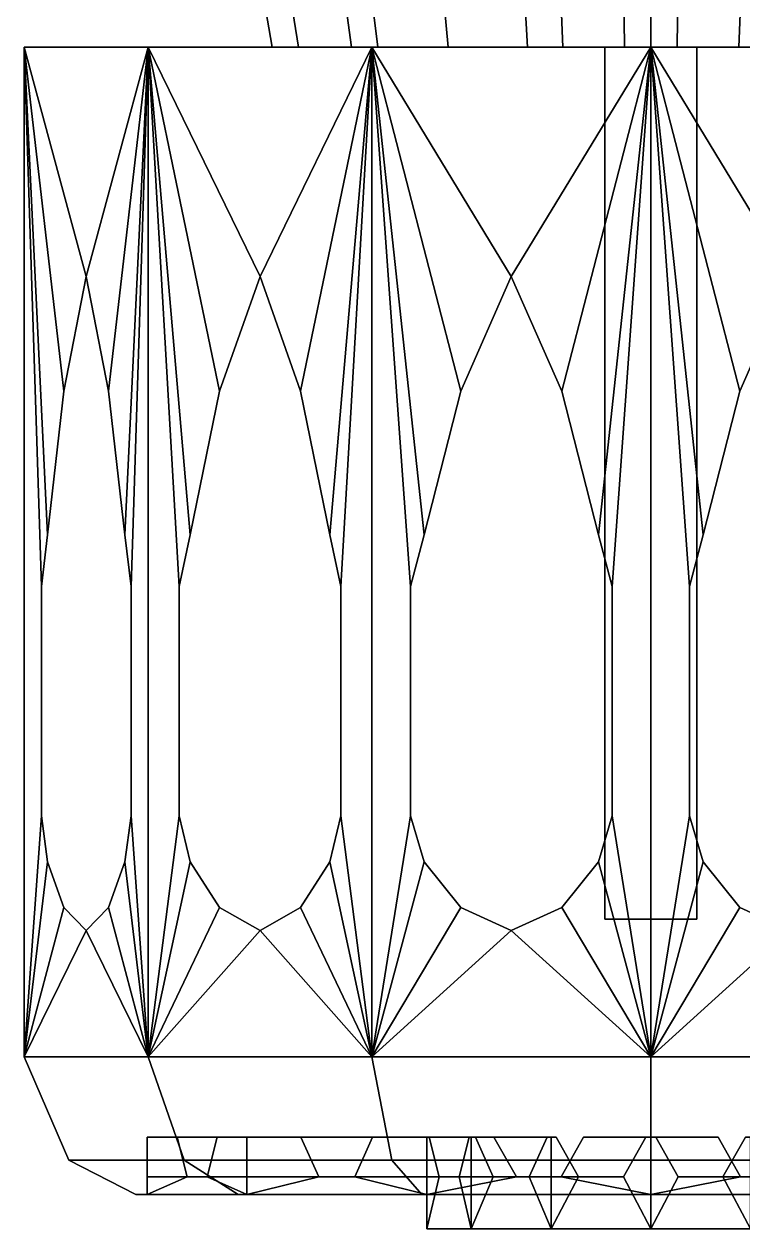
# Model space of a CAD drawing. Extents: x -0.55 to 0.55, y -3.82 to 4.07.
# Drawn here: x -0.546 to 0.08, y -3.815 to -2.765 of the extents above; entities that cross this region are included whole.
import ezdxf

# ---------------------------------------------------------------- set-up
doc = ezdxf.new("R2010")
doc.units = 0
doc.layers.get('0').update_dxf_attribs({"linetype": 'CONTINUOUS'})

msp = doc.modelspace()

# ---------------------------------------------------------------- linework, layer by layer
for points in [[(-0.416, -2.105, -0.2032), (-0.3068, -2.785, -0.1866), (-0.3298, -2.785, -0.0486), (-0.4472, -2.105, -0.016)], [(-0.4472, -2.105, -0.016), (-0.3298, -2.785, -0.0486), (-0.3298, -2.785, 0.0742), (-0.4472, -2.105, 0.1504)], [(-0.4472, -2.105, 0.1504), (-0.3298, -2.785, 0.0742), (-0.3068, -2.785, 0.1739), (-0.416, -2.105, 0.2856)], [(-0.3536, -2.105, -0.3488), (-0.2608, -2.785, -0.294), (-0.3068, -2.785, -0.1866), (-0.416, -2.105, -0.2032)], [(-0.416, -2.105, 0.2856), (-0.3068, -2.785, 0.1739), (-0.2378, -2.785, 0.3043), (-0.3224, -2.105, 0.4624)], [(-0.3224, -2.105, -0.3904), (-0.2378, -2.785, -0.3247), (-0.2608, -2.785, -0.294), (-0.3536, -2.105, -0.3488)], [(-0.2392, -2.105, -0.4736), (-0.1764, -2.785, -0.386), (-0.2378, -2.785, -0.3247), (-0.3224, -2.105, -0.3904)], [(-0.3224, -2.105, 0.4624), (-0.2378, -2.785, 0.3043), (-0.1764, -2.785, 0.381), (-0.2392, -2.105, 0.5664)], [(-0.104, -2.105, -0.536), (-0.0767, -2.785, -0.4321), (-0.1764, -2.785, -0.386), (-0.2392, -2.105, -0.4736)], [(-0.2392, -2.105, 0.5664), (-0.1764, -2.785, 0.381), (-0.1074, -2.785, 0.427), (-0.1456, -2.105, 0.6288)], [(-0.1456, -2.105, 0.6288), (-0.1074, -2.785, 0.427), (-0.023, -2.785, 0.45), (-0.0312, -2.105, 0.66)], [(0, -2.105, -0.5464), (0, -2.785, -0.4397), (-0.0767, -2.785, -0.4321), (-0.104, -2.105, -0.536)], [(-0.0312, -2.105, 0.66), (-0.023, -2.785, 0.45), (0.023, -2.785, 0.45), (0.0312, -2.105, 0.66)], [(0.104, -2.105, -0.536), (0.0767, -2.785, -0.4321), (0, -2.785, -0.4397), (0, -2.105, -0.5464)], [(0.0312, -2.105, 0.66), (0.023, -2.785, 0.45), (0.1074, -2.785, 0.427), (0.1456, -2.105, 0.6288)], [(0.2392, -2.105, -0.4736), (0.1764, -2.785, -0.386), (0.0767, -2.785, -0.4321), (0.104, -2.105, -0.536)], [(-0.546, -2.785, 0.1246), (-0.546, -2.785, -0.1246), (-0.546, -2.985)], [(-0.546, -2.985), (-0.546, -2.785, -0.1246), (-0.546, -3.085, -0.045)], [(-0.546, -3.085, -0.045), (-0.546, -2.785, -0.1246), (-0.546, -3.21, -0.0779)], [(-0.546, -3.21, -0.0779), (-0.546, -2.785, -0.1246), (-0.546, -3.255, -0.09)], [(-0.546, -3.255, -0.09), (-0.546, -2.785, -0.1246), (-0.546, -3.665, -0.1246), (-0.546, -3.455, -0.09)], [(-0.546, -2.785, 0.1246), (-0.546, -3.255, 0.09), (-0.546, -3.455, 0.09), (-0.546, -3.665, 0.1246)], [(-0.546, -2.785, 0.1246), (-0.546, -2.985), (-0.546, -3.085, 0.045)], [(-0.546, -2.785, 0.1246), (-0.546, -3.085, 0.045), (-0.546, -3.21, 0.0779)], [(-0.546, -2.785, 0.1246), (-0.546, -3.21, 0.0779), (-0.546, -3.255, 0.09)], [(-0.546, -2.785, -0.1246), (-0.5257, -3.21, -0.1667), (-0.5309, -3.255, -0.1558)], [(-0.546, -2.785, -0.1246), (-0.5114, -3.085, -0.1963), (-0.5257, -3.21, -0.1667)], [(-0.546, -2.785, -0.1246), (-0.4919, -2.985, -0.2369), (-0.5114, -3.085, -0.1963)], [(-0.546, -2.785, -0.1246), (-0.5309, -3.255, -0.1558), (-0.5309, -3.455, -0.1558), (-0.546, -3.665, -0.1246)], [(-0.546, -2.785, -0.1246), (-0.4378, -2.785, -0.3492), (-0.4919, -2.985, -0.2369)], [(-0.5309, -3.255, 0.1558), (-0.546, -2.785, 0.1246), (-0.546, -3.665, 0.1246), (-0.5309, -3.455, 0.1558)], [(-0.5257, -3.21, 0.1667), (-0.546, -2.785, 0.1246), (-0.5309, -3.255, 0.1558)], [(-0.5114, -3.085, 0.1963), (-0.546, -2.785, 0.1246), (-0.5257, -3.21, 0.1667)], [(-0.4919, -2.985, 0.2369), (-0.546, -2.785, 0.1246), (-0.5114, -3.085, 0.1963)], [(-0.4378, -2.785, 0.3492), (-0.546, -2.785, 0.1246), (-0.4919, -2.985, 0.2369)], [(-0.3298, -2.785, -0.0486), (-0.546, -2.785, -0.1246), (-0.546, -2.785, 0.1246), (-0.3298, -2.785, 0.0742)], [(-0.3298, -2.785, 0.0742), (-0.546, -2.785, 0.1246), (-0.4378, -2.785, 0.3492), (-0.3068, -2.785, 0.1739)], [(-0.3068, -2.785, -0.1866), (-0.4378, -2.785, -0.3492), (-0.546, -2.785, -0.1246), (-0.3298, -2.785, -0.0486)], [(-0.4919, -2.985, -0.2369), (-0.4378, -2.785, -0.3492), (-0.4724, -3.085, -0.2774)], [(-0.4378, -2.785, 0.3492), (-0.4919, -2.985, 0.2369), (-0.4724, -3.085, 0.2774)], [(-0.4724, -3.085, -0.2774), (-0.4378, -2.785, -0.3492), (-0.4581, -3.21, -0.3071)], [(-0.4378, -2.785, 0.3492), (-0.4724, -3.085, 0.2774), (-0.4581, -3.21, 0.3071)], [(-0.4581, -3.21, -0.3071), (-0.4378, -2.785, -0.3492), (-0.4528, -3.255, -0.318)], [(-0.4378, -2.785, 0.3492), (-0.4581, -3.21, 0.3071), (-0.4528, -3.255, 0.318)], [(-0.4528, -3.255, -0.318), (-0.4378, -2.785, -0.3492), (-0.4378, -3.665, -0.3492), (-0.4528, -3.455, -0.318)], [(-0.4378, -2.785, 0.3492), (-0.4528, -3.255, 0.318), (-0.4528, -3.455, 0.318), (-0.4378, -3.665, 0.3492)], [(-0.4378, -2.785, -0.3492), (-0.4013, -3.21, -0.3783), (-0.4108, -3.255, -0.3707)], [(-0.4378, -2.785, -0.3492), (-0.3756, -3.085, -0.3988), (-0.4013, -3.21, -0.3783)], [(-0.4378, -2.785, -0.3492), (-0.3404, -2.985, -0.4268), (-0.3756, -3.085, -0.3988)], [(-0.4378, -2.785, -0.3492), (-0.4108, -3.255, -0.3707), (-0.4108, -3.455, -0.3707), (-0.4378, -3.665, -0.3492)], [(-0.4378, -2.785, -0.3492), (-0.243, -2.785, -0.5045), (-0.3404, -2.985, -0.4268)], [(-0.4108, -3.255, 0.3707), (-0.4378, -2.785, 0.3492), (-0.4378, -3.665, 0.3492), (-0.4108, -3.455, 0.3707)], [(-0.4013, -3.21, 0.3783), (-0.4378, -2.785, 0.3492), (-0.4108, -3.255, 0.3707)], [(-0.3756, -3.085, 0.3988), (-0.4378, -2.785, 0.3492), (-0.4013, -3.21, 0.3783)], [(-0.3404, -2.985, 0.4268), (-0.4378, -2.785, 0.3492), (-0.3756, -3.085, 0.3988)], [(-0.243, -2.785, 0.5045), (-0.4378, -2.785, 0.3492), (-0.3404, -2.985, 0.4268)], [(-0.3068, -2.785, 0.1739), (-0.4378, -2.785, 0.3492), (-0.4378, -2.785, 0.3492), (-0.2378, -2.785, 0.3043)], [(-0.2378, -2.785, 0.3043), (-0.4378, -2.785, 0.3492), (-0.4378, -2.785, 0.3492), (-0.243, -2.785, 0.5045)], [(-0.2608, -2.785, -0.294), (-0.4378, -2.785, -0.3492), (-0.4378, -2.785, -0.3492), (-0.3068, -2.785, -0.1866)], [(-0.2378, -2.785, -0.3247), (-0.4378, -2.785, -0.3492), (-0.4378, -2.785, -0.3492), (-0.2608, -2.785, -0.294)], [(-0.243, -2.785, -0.5045), (-0.4378, -2.785, -0.3492), (-0.4378, -2.785, -0.3492), (-0.2378, -2.785, -0.3247)], [(-0.3404, -2.985, -0.4268), (-0.243, -2.785, -0.5045), (-0.3052, -3.085, -0.4549)], [(-0.243, -2.785, 0.5045), (-0.3404, -2.985, 0.4268), (-0.3052, -3.085, 0.4549)], [(-0.3052, -3.085, -0.4549), (-0.243, -2.785, -0.5045), (-0.2795, -3.21, -0.4754)], [(-0.243, -2.785, 0.5045), (-0.3052, -3.085, 0.4549), (-0.2795, -3.21, 0.4754)], [(-0.2795, -3.21, -0.4754), (-0.243, -2.785, -0.5045), (-0.27, -3.255, -0.483)], [(-0.243, -2.785, 0.5045), (-0.2795, -3.21, 0.4754), (-0.27, -3.255, 0.483)], [(-0.27, -3.255, -0.483), (-0.243, -2.785, -0.5045), (-0.243, -3.665, -0.5045), (-0.27, -3.455, -0.483)], [(-0.243, -2.785, 0.5045), (-0.27, -3.255, 0.483), (-0.27, -3.455, 0.483), (-0.243, -3.665, 0.5045)], [(-0.243, -2.785, -0.5045), (-0.1975, -3.21, -0.5149), (-0.2092, -3.255, -0.5122)], [(-0.243, -2.785, -0.5045), (-0.1654, -3.085, -0.5223), (-0.1975, -3.21, -0.5149)], [(-0.243, -2.785, -0.5045), (-0.1215, -2.985, -0.5323), (-0.1654, -3.085, -0.5223)], [(-0.243, -2.785, -0.5045), (-0.2092, -3.255, -0.5122), (-0.2092, -3.455, -0.5122), (-0.243, -3.665, -0.5045)], [(-0.243, -2.785, -0.5045), (0, -2.785, -0.56), (-0.1215, -2.985, -0.5323)], [(-0.2092, -3.255, 0.5122), (-0.243, -2.785, 0.5045), (-0.243, -3.665, 0.5045), (-0.2092, -3.455, 0.5122)], [(-0.1975, -3.21, 0.5149), (-0.243, -2.785, 0.5045), (-0.2092, -3.255, 0.5122)], [(-0.1654, -3.085, 0.5223), (-0.243, -2.785, 0.5045), (-0.1975, -3.21, 0.5149)], [(-0.1215, -2.985, 0.5323), (-0.243, -2.785, 0.5045), (-0.1654, -3.085, 0.5223)], [(0, -2.785, 0.56), (-0.243, -2.785, 0.5045), (-0.1215, -2.985, 0.5323)], [(-0.1764, -2.785, 0.381), (-0.2378, -2.785, 0.3043), (-0.2378, -2.785, 0.3043), (-0.243, -2.785, 0.5045)], [(-0.1074, -2.785, 0.427), (-0.1764, -2.785, 0.381), (-0.1764, -2.785, 0.381), (-0.243, -2.785, 0.5045)], [(-0.1074, -2.785, 0.427), (-0.243, -2.785, 0.5045), (0, -2.785, 0.56), (-0.023, -2.785, 0.45)], [(-0.243, -2.785, -0.5045), (-0.2378, -2.785, -0.3247), (-0.2378, -2.785, -0.3247), (-0.1764, -2.785, -0.386)], [(-0.243, -2.785, -0.5045), (-0.0767, -2.785, -0.4321), (-0.0767, -2.785, -0.4321), (0, -2.785, -0.56)], [(-0.243, -2.785, -0.5045), (-0.1764, -2.785, -0.386), (-0.1764, -2.785, -0.386), (-0.0767, -2.785, -0.4321)], [(-0.1215, -2.985, -0.5323), (0, -2.785, -0.56), (-0.0776, -3.085, -0.5423)], [(0, -2.785, 0.56), (-0.1215, -2.985, 0.5323), (-0.0776, -3.085, 0.5423)], [(-0.0776, -3.085, -0.5423), (0, -2.785, -0.56), (-0.0455, -3.21, -0.5496)], [(0, -2.785, 0.56), (-0.0776, -3.085, 0.5423), (-0.0455, -3.21, 0.5496)], [(-0.0767, -2.785, -0.4321), (0, -2.785, -0.4397), (0, -2.785, -0.4397), (0, -2.785, -0.56)], [(-0.0455, -3.21, -0.5496), (0, -2.785, -0.56), (-0.0337, -3.255, -0.5523)], [(0, -2.785, 0.56), (-0.0455, -3.21, 0.5496), (-0.0337, -3.255, 0.5523)], [(-0.04, -2.785, -0.68), (-0.04, -3.545, -0.68), (-0.04, -3.545, -0.5509), (-0.04, -2.785, -0.5509)], [(0, -2.785, -0.56), (0.04, -2.785, -0.68), (-0.04, -2.785, -0.68), (-0.04, -2.785, -0.5509)], [(0.04, -2.785, -0.68), (0.04, -3.545, -0.68), (-0.04, -3.545, -0.68), (-0.04, -2.785, -0.68)], [(-0.0337, -3.255, -0.5523), (0, -2.785, -0.56), (0, -3.665, -0.56), (-0.0337, -3.455, -0.5523)], [(0, -2.785, 0.56), (-0.0337, -3.255, 0.5523), (-0.0337, -3.455, 0.5523), (0, -3.665, 0.56)], [(-0.023, -2.785, 0.45), (0, -2.785, 0.56), (0, -2.785, 0.56), (0.023, -2.785, 0.45)], [(0, -2.785, -0.56), (0.0455, -3.21, -0.5496), (0.0337, -3.255, -0.5523)], [(0, -2.785, -0.56), (0.0776, -3.085, -0.5423), (0.0455, -3.21, -0.5496)], [(0, -2.785, -0.56), (0.1215, -2.985, -0.5323), (0.0776, -3.085, -0.5423)], [(0, -2.785, -0.56), (0.0337, -3.255, -0.5523), (0.0337, -3.455, -0.5523), (0, -3.665, -0.56)], [(0, -2.785, -0.56), (0.243, -2.785, -0.5045), (0.1215, -2.985, -0.5323)], [(0.0337, -3.255, 0.5523), (0, -2.785, 0.56), (0, -3.665, 0.56), (0.0337, -3.455, 0.5523)], [(0.0455, -3.21, 0.5496), (0, -2.785, 0.56), (0.0337, -3.255, 0.5523)], [(0.0776, -3.085, 0.5423), (0, -2.785, 0.56), (0.0455, -3.21, 0.5496)], [(0.1215, -2.985, 0.5323), (0, -2.785, 0.56), (0.0776, -3.085, 0.5423)], [(0.243, -2.785, 0.5045), (0, -2.785, 0.56), (0.1215, -2.985, 0.5323)], [(0.023, -2.785, 0.45), (0, -2.785, 0.56), (0.243, -2.785, 0.5045), (0.1074, -2.785, 0.427)], [(0.04, -2.785, -0.5509), (0.04, -2.785, -0.68), (0.04, -2.785, -0.68), (0, -2.785, -0.56)], [(0.0767, -2.785, -0.4321), (0.243, -2.785, -0.5045), (0.243, -2.785, -0.5045), (0, -2.785, -0.56)], [(0, -2.785, -0.4397), (0.0767, -2.785, -0.4321), (0.0767, -2.785, -0.4321), (0, -2.785, -0.56)], [(0.04, -3.545, -0.5509), (0.04, -3.545, -0.68), (0.04, -2.785, -0.68), (0.04, -2.785, -0.5509)], [(0.1764, -2.785, -0.386), (0.243, -2.785, -0.5045), (0.0767, -2.785, -0.4321)], [(-0.546, -3.455, -0.09), (-0.546, -3.455, -0.09), (-0.546, -3.665, -0.1246), (-0.546, -3.495, -0.0779)], [(-0.546, -3.455, 0.09), (-0.546, -3.455, 0.09), (-0.546, -3.495, 0.0779), (-0.546, -3.665, 0.1246)], [(-0.5309, -3.455, -0.1558), (-0.5309, -3.455, -0.1558), (-0.5257, -3.495, -0.1667), (-0.546, -3.665, -0.1246)], [(-0.5309, -3.455, 0.1558), (-0.5309, -3.455, 0.1558), (-0.546, -3.665, 0.1246), (-0.5257, -3.495, 0.1667)], [(-0.4528, -3.455, -0.318), (-0.4528, -3.455, -0.318), (-0.4378, -3.665, -0.3492), (-0.4581, -3.495, -0.3071)], [(-0.4528, -3.455, 0.318), (-0.4528, -3.455, 0.318), (-0.4581, -3.495, 0.3071), (-0.4378, -3.665, 0.3492)], [(-0.4108, -3.455, -0.3707), (-0.4108, -3.455, -0.3707), (-0.4013, -3.495, -0.3783), (-0.4378, -3.665, -0.3492)], [(-0.4108, -3.455, 0.3707), (-0.4108, -3.455, 0.3707), (-0.4378, -3.665, 0.3492), (-0.4013, -3.495, 0.3783)], [(-0.27, -3.455, -0.483), (-0.27, -3.455, -0.483), (-0.243, -3.665, -0.5045), (-0.2795, -3.495, -0.4754)], [(-0.27, -3.455, 0.483), (-0.27, -3.455, 0.483), (-0.2795, -3.495, 0.4754), (-0.243, -3.665, 0.5045)], [(-0.2092, -3.455, -0.5122), (-0.2092, -3.455, -0.5122), (-0.1975, -3.495, -0.5149), (-0.243, -3.665, -0.5045)], [(-0.2092, -3.455, 0.5122), (-0.2092, -3.455, 0.5122), (-0.243, -3.665, 0.5045), (-0.1975, -3.495, 0.5149)], [(-0.0337, -3.455, -0.5523), (-0.0337, -3.455, -0.5523), (0, -3.665, -0.56), (-0.0455, -3.495, -0.5496)], [(-0.0337, -3.455, 0.5523), (-0.0337, -3.455, 0.5523), (-0.0455, -3.495, 0.5496), (0, -3.665, 0.56)], [(0.0337, -3.455, -0.5523), (0.0337, -3.455, -0.5523), (0.0455, -3.495, -0.5496), (0, -3.665, -0.56)], [(0.0337, -3.455, 0.5523), (0.0337, -3.455, 0.5523), (0, -3.665, 0.56), (0.0455, -3.495, 0.5496)], [(-0.546, -3.495, -0.0779), (-0.546, -3.495, -0.0779), (-0.546, -3.665, -0.1246), (-0.546, -3.535, -0.045)], [(-0.546, -3.495, 0.0779), (-0.546, -3.495, 0.0779), (-0.546, -3.535, 0.045), (-0.546, -3.665, 0.1246)], [(-0.5257, -3.495, -0.1667), (-0.5257, -3.495, -0.1667), (-0.5114, -3.535, -0.1963), (-0.546, -3.665, -0.1246)], [(-0.5257, -3.495, 0.1667), (-0.5257, -3.495, 0.1667), (-0.546, -3.665, 0.1246), (-0.5114, -3.535, 0.1963)], [(-0.4581, -3.495, -0.3071), (-0.4581, -3.495, -0.3071), (-0.4378, -3.665, -0.3492), (-0.4724, -3.535, -0.2774)], [(-0.4581, -3.495, 0.3071), (-0.4581, -3.495, 0.3071), (-0.4724, -3.535, 0.2774), (-0.4378, -3.665, 0.3492)], [(-0.4013, -3.495, -0.3783), (-0.4013, -3.495, -0.3783), (-0.3756, -3.535, -0.3988), (-0.4378, -3.665, -0.3492)], [(-0.4013, -3.495, 0.3783), (-0.4013, -3.495, 0.3783), (-0.4378, -3.665, 0.3492), (-0.3756, -3.535, 0.3988)], [(-0.2795, -3.495, -0.4754), (-0.2795, -3.495, -0.4754), (-0.243, -3.665, -0.5045), (-0.3052, -3.535, -0.4549)], [(-0.2795, -3.495, 0.4754), (-0.2795, -3.495, 0.4754), (-0.3052, -3.535, 0.4549), (-0.243, -3.665, 0.5045)], [(-0.1975, -3.495, -0.5149), (-0.1975, -3.495, -0.5149), (-0.1654, -3.535, -0.5223), (-0.243, -3.665, -0.5045)], [(-0.1975, -3.495, 0.5149), (-0.1975, -3.495, 0.5149), (-0.243, -3.665, 0.5045), (-0.1654, -3.535, 0.5223)], [(-0.0455, -3.495, -0.5496), (-0.0455, -3.495, -0.5496), (0, -3.665, -0.56), (-0.0776, -3.535, -0.5423)], [(-0.0455, -3.495, 0.5496), (-0.0455, -3.495, 0.5496), (-0.0776, -3.535, 0.5423), (0, -3.665, 0.56)], [(0.0455, -3.495, -0.5496), (0.0455, -3.495, -0.5496), (0.0776, -3.535, -0.5423), (0, -3.665, -0.56)], [(0.0455, -3.495, 0.5496), (0.0455, -3.495, 0.5496), (0, -3.665, 0.56), (0.0776, -3.535, 0.5423)], [(-0.546, -3.535, -0.045), (-0.546, -3.535, -0.045), (-0.546, -3.665, -0.1246), (-0.546, -3.555)], [(-0.546, -3.535, 0.045), (-0.546, -3.535, 0.045), (-0.546, -3.555), (-0.546, -3.665, 0.1246)], [(-0.5114, -3.535, -0.1963), (-0.5114, -3.535, -0.1963), (-0.4919, -3.555, -0.2369), (-0.546, -3.665, -0.1246)], [(-0.5114, -3.535, 0.1963), (-0.5114, -3.535, 0.1963), (-0.546, -3.665, 0.1246), (-0.4919, -3.555, 0.2369)], [(-0.4724, -3.535, -0.2774), (-0.4724, -3.535, -0.2774), (-0.4378, -3.665, -0.3492), (-0.4919, -3.555, -0.2369)], [(-0.4724, -3.535, 0.2774), (-0.4724, -3.535, 0.2774), (-0.4919, -3.555, 0.2369), (-0.4378, -3.665, 0.3492)], [(-0.3756, -3.535, -0.3988), (-0.3756, -3.535, -0.3988), (-0.3404, -3.555, -0.4268), (-0.4378, -3.665, -0.3492)], [(-0.3756, -3.535, 0.3988), (-0.3756, -3.535, 0.3988), (-0.4378, -3.665, 0.3492), (-0.3404, -3.555, 0.4268)], [(-0.3052, -3.535, -0.4549), (-0.3052, -3.535, -0.4549), (-0.243, -3.665, -0.5045), (-0.3404, -3.555, -0.4268)], [(-0.3052, -3.535, 0.4549), (-0.3052, -3.535, 0.4549), (-0.3404, -3.555, 0.4268), (-0.243, -3.665, 0.5045)], [(-0.1654, -3.535, -0.5223), (-0.1654, -3.535, -0.5223), (-0.1215, -3.555, -0.5323), (-0.243, -3.665, -0.5045)], [(-0.1654, -3.535, 0.5223), (-0.1654, -3.535, 0.5223), (-0.243, -3.665, 0.5045), (-0.1215, -3.555, 0.5323)], [(-0.0776, -3.535, -0.5423), (-0.0776, -3.535, -0.5423), (0, -3.665, -0.56), (-0.1215, -3.555, -0.5323)], [(-0.0776, -3.535, 0.5423), (-0.0776, -3.535, 0.5423), (-0.1215, -3.555, 0.5323), (0, -3.665, 0.56)], [(0.0776, -3.535, -0.5423), (0.0776, -3.535, -0.5423), (0.1215, -3.555, -0.5323), (0, -3.665, -0.56)], [(0.0776, -3.535, 0.5423), (0.0776, -3.535, 0.5423), (0, -3.665, 0.56), (0.1215, -3.555, 0.5323)], [(-0.04, -3.545, -0.5509), (-0.04, -3.545, -0.68), (0.04, -3.545, -0.68), (0.04, -3.545, -0.5509)], [(-0.546, -3.555), (-0.546, -3.555), (-0.546, -3.665, -0.1246), (-0.546, -3.665, 0.1246)], [(-0.4919, -3.555, -0.2369), (-0.4919, -3.555, -0.2369), (-0.4378, -3.665, -0.3492), (-0.546, -3.665, -0.1246)], [(-0.4919, -3.555, 0.2369), (-0.4919, -3.555, 0.2369), (-0.546, -3.665, 0.1246), (-0.4378, -3.665, 0.3492)], [(-0.3404, -3.555, -0.4268), (-0.3404, -3.555, -0.4268), (-0.243, -3.665, -0.5045), (-0.4378, -3.665, -0.3492)], [(-0.3404, -3.555, 0.4268), (-0.3404, -3.555, 0.4268), (-0.4378, -3.665, 0.3492), (-0.243, -3.665, 0.5045)], [(-0.1215, -3.555, -0.5323), (-0.1215, -3.555, -0.5323), (0, -3.665, -0.56), (-0.243, -3.665, -0.5045)], [(-0.1215, -3.555, 0.5323), (-0.1215, -3.555, 0.5323), (-0.243, -3.665, 0.5045), (0, -3.665, 0.56)], [(0.1215, -3.555, -0.5323), (0.1215, -3.555, -0.5323), (0.243, -3.665, -0.5045), (0, -3.665, -0.56)], [(0.1215, -3.555, 0.5323), (0.1215, -3.555, 0.5323), (0, -3.665, 0.56), (0.243, -3.665, 0.5045)], [(-0.4378, -3.665, 0.3492), (-0.546, -3.665, 0.1246), (-0.507, -3.755, 0.1157), (-0.4066, -3.755, 0.3242)], [(-0.546, -3.665, 0.1246), (-0.546, -3.665, -0.1246), (-0.507, -3.755, -0.1157), (-0.507, -3.755, 0.1157)], [(-0.546, -3.665, -0.1246), (-0.4378, -3.665, -0.3492), (-0.4066, -3.755, -0.3242), (-0.507, -3.755, -0.1157)], [(-0.243, -3.665, 0.5045), (-0.4378, -3.665, 0.3492), (-0.4066, -3.755, 0.3242), (-0.2256, -3.755, 0.4685)], [(-0.4378, -3.665, -0.3492), (-0.243, -3.665, -0.5045), (-0.2256, -3.755, -0.4685), (-0.4066, -3.755, -0.3242)], [(0, -3.665, 0.56), (-0.243, -3.665, 0.5045), (-0.2256, -3.755, 0.4685), (0, -3.755, 0.52)], [(-0.243, -3.665, -0.5045), (0, -3.665, -0.56), (0, -3.755, -0.52), (-0.2256, -3.755, -0.4685)], [(0, -3.665, -0.56), (0.243, -3.665, -0.5045), (0.2256, -3.755, -0.4685), (0, -3.755, -0.52)], [(0.243, -3.665, 0.5045), (0, -3.665, 0.56), (0, -3.755, 0.52), (0.2256, -3.755, 0.4685)], [(-0.195, -3.735, -0.04), (-0.195, -3.7696, -0.02), (-0.4387, -3.7696, -0.02), (-0.4387, -3.735, -0.04)], [(-0.195, -3.7696, 0.02), (-0.195, -3.735, 0.04), (-0.4387, -3.735, 0.04), (-0.4387, -3.7696, 0.02)], [(-0.4387, -3.735, 0.04), (-0.4387, -3.735, 0.1001), (-0.4387, -3.785, 0.1001), (-0.4387, -3.7696, 0.02)], [(-0.4387, -3.735, -0.1001), (-0.4387, -3.735, -0.04), (-0.4387, -3.7696, -0.02), (-0.4387, -3.785, -0.1001)], [(-0.195, -3.735, -0.0445), (-0.195, -3.735, -0.04), (-0.4387, -3.735, -0.04), (-0.4387, -3.735, -0.1001)], [(-0.195, -3.735, 0.04), (-0.195, -3.735, 0.0445), (-0.4387, -3.735, 0.1001), (-0.4387, -3.735, 0.04)], [(-0.193, -3.735, -0.0486), (-0.195, -3.735, -0.0445), (-0.4387, -3.735, -0.1001), (-0.4126, -3.735, -0.1543)], [(-0.4126, -3.735, -0.1543), (-0.4387, -3.735, -0.1001), (-0.4387, -3.785, -0.1001), (-0.4039, -3.7696, -0.1723)], [(-0.195, -3.735, 0.0445), (-0.193, -3.735, 0.0486), (-0.4126, -3.735, 0.1543), (-0.4387, -3.735, 0.1001)], [(-0.4387, -3.735, 0.1001), (-0.4126, -3.735, 0.1543), (-0.4039, -3.7696, 0.1723), (-0.4387, -3.785, 0.1001)], [(-0.1844, -3.7696, -0.0666), (-0.193, -3.735, -0.0486), (-0.4126, -3.735, -0.1543), (-0.4039, -3.7696, -0.1723)], [(-0.193, -3.735, 0.0486), (-0.1844, -3.7696, 0.0666), (-0.4039, -3.7696, 0.1723), (-0.4126, -3.735, 0.1543)], [(-0.3518, -3.735, -0.2806), (-0.3779, -3.735, -0.2264), (-0.3866, -3.7696, -0.2084), (-0.3518, -3.785, -0.2806)], [(-0.1583, -3.735, -0.1206), (-0.167, -3.7696, -0.1026), (-0.3866, -3.7696, -0.2084), (-0.3779, -3.735, -0.2264)], [(-0.3779, -3.735, 0.2264), (-0.3518, -3.735, 0.2806), (-0.3518, -3.785, 0.2806), (-0.3866, -3.7696, 0.2084)], [(-0.167, -3.7696, 0.1026), (-0.1583, -3.735, 0.1206), (-0.3779, -3.735, 0.2264), (-0.3866, -3.7696, 0.2084)], [(-0.1564, -3.735, -0.1247), (-0.1583, -3.735, -0.1206), (-0.3779, -3.735, -0.2264), (-0.3518, -3.735, -0.2806)], [(-0.1583, -3.735, 0.1206), (-0.1564, -3.735, 0.1247), (-0.3518, -3.735, 0.2806), (-0.3779, -3.735, 0.2264)], [(-0.1528, -3.735, -0.1275), (-0.1564, -3.735, -0.1247), (-0.3518, -3.735, -0.2806), (-0.3048, -3.735, -0.3181)], [(-0.3048, -3.735, -0.3181), (-0.3518, -3.735, -0.2806), (-0.3518, -3.785, -0.2806), (-0.2892, -3.7696, -0.3305)], [(-0.1564, -3.735, 0.1247), (-0.1528, -3.735, 0.1275), (-0.3048, -3.735, 0.3181), (-0.3518, -3.735, 0.2806)], [(-0.3518, -3.735, 0.2806), (-0.3048, -3.735, 0.3181), (-0.2892, -3.7696, 0.3305), (-0.3518, -3.785, 0.2806)], [(-0.1372, -3.7696, -0.14), (-0.1528, -3.735, -0.1275), (-0.3048, -3.735, -0.3181), (-0.2892, -3.7696, -0.3305)], [(-0.1528, -3.735, 0.1275), (-0.1372, -3.7696, 0.14), (-0.2892, -3.7696, 0.3305), (-0.3048, -3.735, 0.3181)], [(-0.1952, -3.735, -0.4054), (-0.2423, -3.735, -0.3679), (-0.2579, -3.7696, -0.3555), (-0.1952, -3.785, -0.4054)], [(-0.0903, -3.735, -0.1774), (-0.1059, -3.7696, -0.1649), (-0.2579, -3.7696, -0.3555), (-0.2423, -3.735, -0.3679)], [(-0.2423, -3.735, 0.3679), (-0.1952, -3.735, 0.4054), (-0.1952, -3.785, 0.4054), (-0.2579, -3.7696, 0.3555)], [(-0.1059, -3.7696, 0.1649), (-0.0903, -3.735, 0.1774), (-0.2423, -3.735, 0.3679), (-0.2579, -3.7696, 0.3555)], [(-0.0868, -3.735, -0.1802), (-0.0903, -3.735, -0.1774), (-0.2423, -3.735, -0.3679), (-0.1952, -3.735, -0.4054)], [(-0.0903, -3.735, 0.1774), (-0.0868, -3.735, 0.1802), (-0.1952, -3.735, 0.4054), (-0.2423, -3.735, 0.3679)], [(-0.0824, -3.735, -0.1812), (-0.0868, -3.735, -0.1802), (-0.1952, -3.735, -0.4054), (-0.1366, -3.735, -0.4188)], [(-0.1366, -3.735, -0.4188), (-0.1952, -3.735, -0.4054), (-0.1952, -3.785, -0.4054), (-0.1171, -3.7696, -0.4233)], [(-0.0868, -3.735, 0.1802), (-0.0824, -3.735, 0.1812), (-0.1366, -3.735, 0.4188), (-0.1952, -3.735, 0.4054)], [(-0.1952, -3.735, 0.4054), (-0.1366, -3.735, 0.4188), (-0.1171, -3.7696, 0.4233), (-0.1952, -3.785, 0.4054)], [(-0.195, -3.735, 0.0445), (-0.195, -3.735, 0.04), (-0.195, -3.7696, 0.02), (-0.195, -3.815, 0.0445)], [(-0.195, -3.735, -0.04), (-0.195, -3.735, -0.0445), (-0.195, -3.815, -0.0445), (-0.195, -3.7696, -0.02)], [(-0.195, -3.735, -0.0445), (-0.193, -3.735, -0.0486), (-0.1844, -3.7696, -0.0666), (-0.195, -3.815, -0.0445)], [(-0.193, -3.735, 0.0486), (-0.195, -3.735, 0.0445), (-0.195, -3.815, 0.0445), (-0.1844, -3.7696, 0.0666)], [(-0.1583, -3.735, -0.1206), (-0.1564, -3.735, -0.1247), (-0.1564, -3.815, -0.1247), (-0.167, -3.7696, -0.1026)], [(-0.1564, -3.735, 0.1247), (-0.1583, -3.735, 0.1206), (-0.167, -3.7696, 0.1026), (-0.1564, -3.815, 0.1247)], [(-0.1564, -3.735, -0.1247), (-0.1528, -3.735, -0.1275), (-0.1372, -3.7696, -0.14), (-0.1564, -3.815, -0.1247)], [(-0.1528, -3.735, 0.1275), (-0.1564, -3.735, 0.1247), (-0.1564, -3.815, 0.1247), (-0.1372, -3.7696, 0.14)], [(-0.0629, -3.7696, -0.1856), (-0.0824, -3.735, -0.1812), (-0.1366, -3.735, -0.4188), (-0.1171, -3.7696, -0.4233)], [(-0.0824, -3.735, 0.1812), (-0.0629, -3.7696, 0.1856), (-0.1171, -3.7696, 0.4233), (-0.1366, -3.735, 0.4188)], [(-0.0903, -3.735, -0.1774), (-0.0868, -3.735, -0.1802), (-0.0868, -3.815, -0.1802), (-0.1059, -3.7696, -0.1649)], [(-0.0868, -3.735, 0.1802), (-0.0903, -3.735, 0.1774), (-0.1059, -3.7696, 0.1649), (-0.0868, -3.815, 0.1802)], [(-0.0868, -3.735, -0.1802), (-0.0824, -3.735, -0.1812), (-0.0629, -3.7696, -0.1856), (-0.0868, -3.815, -0.1802)], [(-0.0824, -3.735, 0.1812), (-0.0868, -3.735, 0.1802), (-0.0868, -3.815, 0.1802), (-0.0629, -3.7696, 0.1856)], [(0, -3.735, -0.45), (-0.0586, -3.735, -0.4366), (-0.0781, -3.7696, -0.4322), (0, -3.785, -0.45)], [(-0.0044, -3.735, -0.199), (-0.0239, -3.7696, -0.1945), (-0.0781, -3.7696, -0.4322), (-0.0586, -3.735, -0.4366)], [(-0.0586, -3.735, 0.4366), (0, -3.735, 0.45), (0, -3.785, 0.45), (-0.0781, -3.7696, 0.4322)], [(-0.0239, -3.7696, 0.1945), (-0.0044, -3.735, 0.199), (-0.0586, -3.735, 0.4366), (-0.0781, -3.7696, 0.4322)], [(0, -3.735, -0.2), (-0.0044, -3.735, -0.199), (-0.0586, -3.735, -0.4366), (0, -3.735, -0.45)], [(-0.0044, -3.735, 0.199), (0, -3.735, 0.2), (0, -3.735, 0.45), (-0.0586, -3.735, 0.4366)], [(-0.0044, -3.735, -0.199), (0, -3.735, -0.2), (0, -3.815, -0.2), (-0.0239, -3.7696, -0.1945)], [(0, -3.735, 0.2), (-0.0044, -3.735, 0.199), (-0.0239, -3.7696, 0.1945), (0, -3.815, 0.2)], [(0.0044, -3.735, -0.199), (0, -3.735, -0.2), (0, -3.735, -0.45), (0.0586, -3.735, -0.4366)], [(0, -3.735, -0.2), (0.0044, -3.735, -0.199), (0.0239, -3.7696, -0.1945), (0, -3.815, -0.2)], [(0.0586, -3.735, -0.4366), (0, -3.735, -0.45), (0, -3.785, -0.45), (0.0781, -3.7696, -0.4322)], [(0, -3.735, 0.2), (0.0044, -3.735, 0.199), (0.0586, -3.735, 0.4366), (0, -3.735, 0.45)], [(0.0044, -3.735, 0.199), (0, -3.735, 0.2), (0, -3.815, 0.2), (0.0239, -3.7696, 0.1945)], [(0, -3.735, 0.45), (0.0586, -3.735, 0.4366), (0.0781, -3.7696, 0.4322), (0, -3.785, 0.45)], [(0.0239, -3.7696, -0.1945), (0.0044, -3.735, -0.199), (0.0586, -3.735, -0.4366), (0.0781, -3.7696, -0.4322)], [(0.0044, -3.735, 0.199), (0.0239, -3.7696, 0.1945), (0.0781, -3.7696, 0.4322), (0.0586, -3.735, 0.4366)], [(0.0824, -3.735, -0.1812), (0.0868, -3.735, -0.1802), (0.0868, -3.815, -0.1802), (0.0629, -3.7696, -0.1856)], [(0.0824, -3.735, -0.1812), (0.0629, -3.7696, -0.1856), (0.1171, -3.7696, -0.4233), (0.1366, -3.735, -0.4188)], [(0.0868, -3.735, 0.1802), (0.0824, -3.735, 0.1812), (0.0629, -3.7696, 0.1856), (0.0868, -3.815, 0.1802)], [(0.0629, -3.7696, 0.1856), (0.0824, -3.735, 0.1812), (0.1366, -3.735, 0.4188), (0.1171, -3.7696, 0.4233)], [(-0.4066, -3.755, 0.3242), (-0.507, -3.755, 0.1157), (-0.4485, -3.785, 0.1024), (-0.3596, -3.785, 0.2868)], [(-0.507, -3.755, 0.1157), (-0.507, -3.755, -0.1157), (-0.4485, -3.785, -0.1024), (-0.4485, -3.785, 0.1024)], [(-0.507, -3.755, -0.1157), (-0.4066, -3.755, -0.3242), (-0.3596, -3.785, -0.2868), (-0.4485, -3.785, -0.1024)], [(-0.2256, -3.755, 0.4685), (-0.4066, -3.755, 0.3242), (-0.3596, -3.785, 0.2868), (-0.1996, -3.785, 0.4144)], [(-0.4066, -3.755, -0.3242), (-0.2256, -3.755, -0.4685), (-0.1996, -3.785, -0.4144), (-0.3596, -3.785, -0.2868)], [(0, -3.755, 0.52), (-0.2256, -3.755, 0.4685), (-0.1996, -3.785, 0.4144), (0, -3.785, 0.46)], [(-0.2256, -3.755, -0.4685), (0, -3.755, -0.52), (0, -3.785, -0.46), (-0.1996, -3.785, -0.4144)], [(0, -3.755, -0.52), (0.2256, -3.755, -0.4685), (0.1996, -3.785, -0.4144), (0, -3.785, -0.46)], [(0.2256, -3.755, 0.4685), (0, -3.755, 0.52), (0, -3.785, 0.46), (0.1996, -3.785, 0.4144)], [(-0.195, -3.7696, -0.02), (-0.195, -3.7696, 0.02), (-0.4387, -3.7696, 0.02), (-0.4387, -3.7696, -0.02)], [(-0.4387, -3.7696, -0.02), (-0.4387, -3.7696, 0.02), (-0.4387, -3.785, 0.1001), (-0.4387, -3.785, -0.1001)], [(-0.3866, -3.7696, -0.2084), (-0.4039, -3.7696, -0.1723), (-0.4387, -3.785, -0.1001), (-0.3518, -3.785, -0.2806)], [(-0.4039, -3.7696, 0.1723), (-0.3866, -3.7696, 0.2084), (-0.3518, -3.785, 0.2806), (-0.4387, -3.785, 0.1001)], [(-0.167, -3.7696, -0.1026), (-0.1844, -3.7696, -0.0666), (-0.4039, -3.7696, -0.1723), (-0.3866, -3.7696, -0.2084)], [(-0.1844, -3.7696, 0.0666), (-0.167, -3.7696, 0.1026), (-0.3866, -3.7696, 0.2084), (-0.4039, -3.7696, 0.1723)], [(-0.2579, -3.7696, -0.3555), (-0.2892, -3.7696, -0.3305), (-0.3518, -3.785, -0.2806), (-0.1952, -3.785, -0.4054)], [(-0.2892, -3.7696, 0.3305), (-0.2579, -3.7696, 0.3555), (-0.1952, -3.785, 0.4054), (-0.3518, -3.785, 0.2806)], [(-0.1059, -3.7696, -0.1649), (-0.1372, -3.7696, -0.14), (-0.2892, -3.7696, -0.3305), (-0.2579, -3.7696, -0.3555)], [(-0.1372, -3.7696, 0.14), (-0.1059, -3.7696, 0.1649), (-0.2579, -3.7696, 0.3555), (-0.2892, -3.7696, 0.3305)], [(-0.0781, -3.7696, -0.4322), (-0.1171, -3.7696, -0.4233), (-0.1952, -3.785, -0.4054), (0, -3.785, -0.45)], [(-0.1171, -3.7696, 0.4233), (-0.0781, -3.7696, 0.4322), (0, -3.785, 0.45), (-0.1952, -3.785, 0.4054)], [(-0.195, -3.7696, 0.02), (-0.195, -3.7696, -0.02), (-0.195, -3.815, -0.0445), (-0.195, -3.815, 0.0445)], [(-0.1844, -3.7696, -0.0666), (-0.167, -3.7696, -0.1026), (-0.1564, -3.815, -0.1247), (-0.195, -3.815, -0.0445)], [(-0.167, -3.7696, 0.1026), (-0.1844, -3.7696, 0.0666), (-0.195, -3.815, 0.0445), (-0.1564, -3.815, 0.1247)], [(-0.1372, -3.7696, -0.14), (-0.1059, -3.7696, -0.1649), (-0.0868, -3.815, -0.1802), (-0.1564, -3.815, -0.1247)], [(-0.1059, -3.7696, 0.1649), (-0.1372, -3.7696, 0.14), (-0.1564, -3.815, 0.1247), (-0.0868, -3.815, 0.1802)], [(-0.0239, -3.7696, -0.1945), (-0.0629, -3.7696, -0.1856), (-0.1171, -3.7696, -0.4233), (-0.0781, -3.7696, -0.4322)], [(-0.0629, -3.7696, 0.1856), (-0.0239, -3.7696, 0.1945), (-0.0781, -3.7696, 0.4322), (-0.1171, -3.7696, 0.4233)], [(-0.0629, -3.7696, -0.1856), (-0.0239, -3.7696, -0.1945), (0, -3.815, -0.2), (-0.0868, -3.815, -0.1802)], [(-0.0239, -3.7696, 0.1945), (-0.0629, -3.7696, 0.1856), (-0.0868, -3.815, 0.1802), (0, -3.815, 0.2)], [(0.0239, -3.7696, -0.1945), (0.0629, -3.7696, -0.1856), (0.0868, -3.815, -0.1802), (0, -3.815, -0.2)], [(0.1171, -3.7696, -0.4233), (0.0781, -3.7696, -0.4322), (0, -3.785, -0.45), (0.1952, -3.785, -0.4054)], [(0.0629, -3.7696, 0.1856), (0.0239, -3.7696, 0.1945), (0, -3.815, 0.2), (0.0868, -3.815, 0.1802)], [(0.0781, -3.7696, 0.4322), (0.1171, -3.7696, 0.4233), (0.1952, -3.785, 0.4054), (0, -3.785, 0.45)], [(0.0629, -3.7696, -0.1856), (0.0239, -3.7696, -0.1945), (0.0781, -3.7696, -0.4322), (0.1171, -3.7696, -0.4233)], [(0.0239, -3.7696, 0.1945), (0.0629, -3.7696, 0.1856), (0.1171, -3.7696, 0.4233), (0.0781, -3.7696, 0.4322)], [(-0.3596, -3.785, 0.2868), (-0.4485, -3.785, 0.1024), (-0.4387, -3.785, 0.1001), (-0.3518, -3.785, 0.2806)], [(-0.4485, -3.785, 0.1024), (-0.4485, -3.785, -0.1024), (-0.4387, -3.785, -0.1001), (-0.4387, -3.785, 0.1001)], [(-0.4485, -3.785, -0.1024), (-0.3596, -3.785, -0.2868), (-0.3518, -3.785, -0.2806), (-0.4387, -3.785, -0.1001)], [(-0.1996, -3.785, 0.4144), (-0.3596, -3.785, 0.2868), (-0.3518, -3.785, 0.2806), (-0.1952, -3.785, 0.4054)], [(-0.3596, -3.785, -0.2868), (-0.1996, -3.785, -0.4144), (-0.1952, -3.785, -0.4054), (-0.3518, -3.785, -0.2806)], [(0, -3.785, 0.46), (-0.1996, -3.785, 0.4144), (-0.1952, -3.785, 0.4054), (0, -3.785, 0.45)], [(-0.1996, -3.785, -0.4144), (0, -3.785, -0.46), (0, -3.785, -0.45), (-0.1952, -3.785, -0.4054)], [(0.1996, -3.785, 0.4144), (0, -3.785, 0.46), (0, -3.785, 0.45), (0.1952, -3.785, 0.4054)], [(0, -3.785, -0.46), (0.1996, -3.785, -0.4144), (0.1952, -3.785, -0.4054), (0, -3.785, -0.45)], [(-0.195, -3.815, -0.0445), (-0.1564, -3.815, -0.1247), (-0.0868, -3.815, -0.1802), (-0.195, -3.815, 0.0445)], [(-0.195, -3.815, 0.0445), (-0.0868, -3.815, -0.1802), (0, -3.815, -0.2), (-0.1564, -3.815, 0.1247)], [(-0.1564, -3.815, 0.1247), (0, -3.815, -0.2), (0.0868, -3.815, -0.1802), (-0.0868, -3.815, 0.1802)], [(-0.0868, -3.815, 0.1802), (0.0868, -3.815, -0.1802), (0.1564, -3.815, -0.1247), (0, -3.815, 0.2)], [(0, -3.815, 0.2), (0.1564, -3.815, -0.1247), (0.195, -3.815, -0.0445), (0.0868, -3.815, 0.1802)]]:
    msp.add_3dface(points)

doc.saveas('drawing.dxf')
